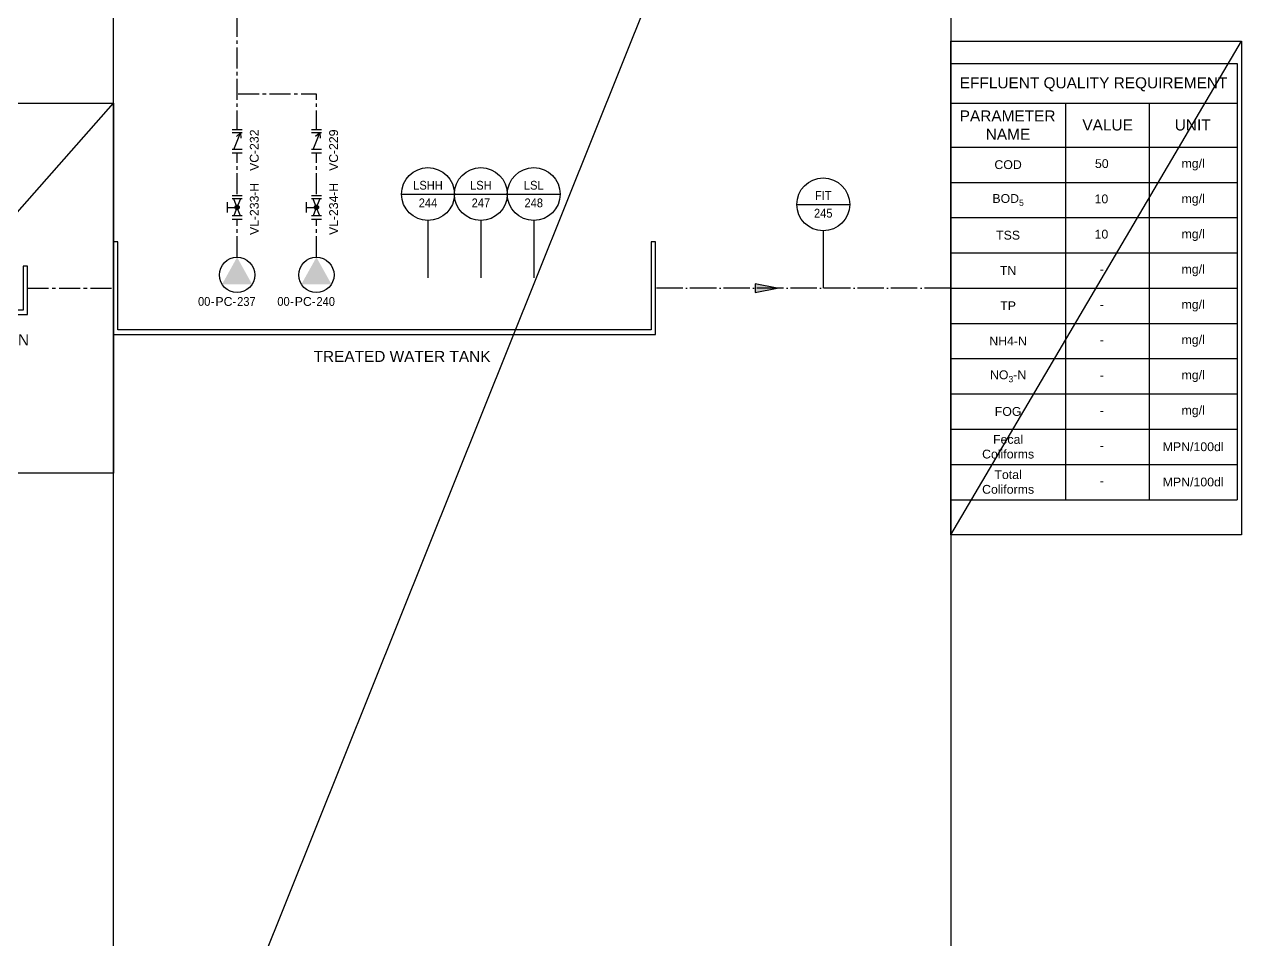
# Model space of a CAD drawing. Header units: millimetres. Extents: x 0 to 1145, y 0 to 954.
# Drawn here: x 868.8 to 1145, y 329.2 to 536.8 of the extents above; entities that cross this region are included whole.
import ezdxf
from ezdxf.enums import TextEntityAlignment as Align

# ---------------------------------------------------------------- set-up
doc = ezdxf.new("R2010")
doc.units = ezdxf.units.MM
doc.set_wipeout_variables(frame=1)
for name, pattern in [('ACAD_ISO04W100', [30, 24, -3, 0, -3]), ('CENTER2', [28.575, 19.05, -3.175, 3.175, -3.175]), ('RefTreatedWaterBlock_1$0$CENTER2', [28.575, 19.05, -3.175, 3.175, -3.175])]:
    doc.linetypes.add(name, pattern=pattern)
doc.layers.get('DEFPOINTS').update_dxf_attribs({"color": 10})
for name, color, linetype in [('equipment', 5, 'Continuous'), ('instrumentation', 4, 'Continuous'), ('RefPIDEfluent$0$Text', 5, 'Continuous'), ('RefPIDUVDisinfChamber$0$Text', 7, 'Continuous'), ('RefTreatedWaterBlock_1$0$TreatedWater', 150, 'RefTreatedWaterBlock_1$0$CENTER2'), ('Text', 7, 'Continuous'), ('TreatedWater', 150, 'CENTER2'), ('unit', 1, 'Continuous'), ('valve', 7, 'Continuous')]:
    doc.layers.add(name, color=color, linetype=linetype)
doc.styles.add('Centrifugal_TreatedWaterPump$0$Organica', font='arial.ttf')
doc.styles.add('Centrifugal_TreatedWaterPump_SB$0$Organica', font='arial.ttf')
doc.styles.add('Organica', font='arial.ttf')
doc.styles.add('RefPIDEfluent$0$arial', font='arial.ttf')
doc.styles.add('RefPIDEfluent$0$Organica', font='arial.ttf')
doc.styles.add('RefPIDEfluent$0$Standard', font='arial.ttf')
doc.styles.add('RefPIDUVDisinfChamber$0$Organica', font='arial.ttf')
doc.styles.add('RefPIDUVDisinfChamber$0$Standard', font='arial.ttf')
doc.styles.add('RefTreatedWaterBlock_1$0$Organica', font='arial.ttf')

# ---------------------------------------------------------------- blocks, each defined once
blk = doc.blocks.new('*U51')
at = {"layer": 'DEFPOINTS'}
blk.add_line((0, -42), (74, 42), dxfattribs=at)
at = {"layer": 'DEFPOINTS', "flags": 128}
blk.add_lwpolyline([(0, 42), (74, 42), (74, -42), (0, -42)], close=True, dxfattribs=at)
blk = doc.blocks.new('*U78')
at = {"color": 4}
for p, q in [((-6, 17), (6, 17)), ((0, 11), (0, -2))]:
    blk.add_line(p, q, dxfattribs=at)
blk.add_circle((0, 17), 6, dxfattribs=at)
at = {"style": 'Organica', "width": 0.9}
for tag, flags, p in [('EQUIP_TYPE', 9, (31.18, 65.35)), ('AREA_CODE', 9, (31.18, 62.35)), ('NOTE', 9, (31.18, 59.35)), ('NOTE_CHINESE', 9, (31.18, 56.35)), ('MODEL', 9, (31.18, 53.35)), ('MANUFACTURE', 9, (31.18, 50.35)), ('SPECIFICATION', 9, (31.18, 47.35)), ('DI', 9, (31.18, 44.35)), ('DO', 9, (31.18, 41.35)), ('AI', 9, (31.18, 38.35)), ('AO', 9, (31.18, 35.35)), ('PB', 9, (31.18, 32.35)), ('PO', 9, (31.18, 29.35)), ('TAG_ID', 8, (0, 19)), ('TAG', 8, (0, 15))]:
    blk.add_attdef(tag, text='', height=2, dxfattribs=dict(at, flags=flags)).set_placement(p, align=Align.MIDDLE_CENTER)
blk = doc.blocks.new('*U79')
at = {"layer": 'DEFPOINTS'}
blk.add_line((0, -237), (190, 237), dxfattribs=at)
at = {"layer": 'DEFPOINTS', "flags": 128}
blk.add_lwpolyline([(0, 237), (190, 237), (190, -237), (0, -237)], close=True, dxfattribs=at)
blk = doc.blocks.new('*U80')
at = {"color": 4}
for p, q in [((-6, 17), (6, 17)), ((0, 11), (0, -2))]:
    blk.add_line(p, q, dxfattribs=at)
blk.add_circle((0, 17), 6, dxfattribs=at)
at = {"style": 'Organica', "width": 0.9}
for tag, flags, p in [('SP_FLUID', 9, (31.18, 71.35)), ('SP_FLOW', 9, (31.18, 68.35)), ('EQUIP_TYPE', 9, (31.18, 65.35)), ('AREA_CODE', 9, (31.18, 62.35)), ('NOTE', 9, (31.18, 59.35)), ('NOTE_CHINESE', 9, (31.18, 56.35)), ('MODEL', 9, (31.18, 53.35)), ('MANUFACTURE', 9, (31.18, 50.35)), ('SPECIFICATION', 9, (31.18, 47.35)), ('DI', 9, (31.18, 44.35)), ('DO', 9, (31.18, 41.35)), ('AI', 9, (31.18, 38.35)), ('AO', 9, (31.18, 35.35)), ('PB', 9, (31.18, 32.35)), ('PO', 9, (31.18, 29.35)), ('TAG_ID', 8, (0, 19)), ('TAG', 8, (0, 15))]:
    blk.add_attdef(tag, text='', height=2, dxfattribs=dict(at, flags=flags)).set_placement(p, align=Align.MIDDLE_CENTER)
blk = doc.blocks.new('*U53')
at = {"lineweight": 25, "ltscale": 0.25, "flags": 128}
blk.add_lwpolyline([(0, 21), (0, 0), (123, 0), (123, 21), (122, 21), (122, 1), (1, 1), (1, 21)], close=True, dxfattribs=at)
at = {"style": 'Organica', "flags": 1}
for tag, p in [('WIDTH_001', (-11.86, 37.99)), ('HEIGHT_001', (-11.86, 35.04)), ('LENGTH_001', (-11.86, 32.02)), ('LIQUIDLEVEL_001', (-11.86, 28.93)), ('VOLUME_001', (-11.86, 25.97))]:
    blk.add_attdef(tag, p, '', height=2, dxfattribs=at)
at = {"layer": 'Text', "style": 'Organica'}
blk.add_attdef('NAME1_001', (15.42, -6.25), '', height=2.5, dxfattribs=at)
blk = doc.blocks.new('*U81')
at = {"color": 4}
for p, q in [((-6, 17), (6, 17)), ((0, 11), (0, -2))]:
    blk.add_line(p, q, dxfattribs=at)
blk.add_circle((0, 17), 6, dxfattribs=at)
at = {"style": 'Organica', "width": 0.9}
for tag, flags, p in [('EQUIP_TYPE', 9, (31.18, 65.35)), ('AREA_CODE', 9, (31.18, 62.35)), ('NOTE', 9, (31.18, 59.35)), ('NOTE_CHINESE', 9, (31.18, 56.35)), ('MODEL', 9, (31.18, 53.35)), ('MANUFACTURE', 9, (31.18, 50.35)), ('SPECIFICATION', 9, (31.18, 47.35)), ('DI', 9, (31.18, 44.35)), ('DO', 9, (31.18, 41.35)), ('AI', 9, (31.18, 38.35)), ('AO', 9, (31.18, 35.35)), ('PB', 9, (31.18, 32.35)), ('PO', 9, (31.18, 29.35)), ('TAG_ID', 8, (0, 19)), ('TAG', 8, (0, 15))]:
    blk.add_attdef(tag, text='', height=2, dxfattribs=dict(at, flags=flags)).set_placement(p, align=Align.MIDDLE_CENTER)
blk = doc.blocks.new('*U82')
at = {"color": 4}
for p, q in [((-6, 17), (6, 17)), ((0, 11), (0, -2))]:
    blk.add_line(p, q, dxfattribs=at)
blk.add_circle((0, 17), 6, dxfattribs=at)
at = {"style": 'Organica', "width": 0.9}
for tag, flags, p in [('EQUIP_TYPE', 9, (31.18, 65.35)), ('AREA_CODE', 9, (31.18, 62.35)), ('NOTE', 9, (31.18, 59.35)), ('NOTE_CHINESE', 9, (31.18, 56.35)), ('MODEL', 9, (31.18, 53.35)), ('MANUFACTURE', 9, (31.18, 50.35)), ('SPECIFICATION', 9, (31.18, 47.35)), ('DI', 9, (31.18, 44.35)), ('DO', 9, (31.18, 41.35)), ('AI', 9, (31.18, 38.35)), ('AO', 9, (31.18, 35.35)), ('PB', 9, (31.18, 32.35)), ('PO', 9, (31.18, 29.35)), ('TAG_ID', 8, (0, 19)), ('TAG', 8, (0, 15))]:
    blk.add_attdef(tag, text='', height=2, dxfattribs=dict(at, flags=flags)).set_placement(p, align=Align.MIDDLE_CENTER)
blk = doc.blocks.new('*U84')
at = {"layer": 'DEFPOINTS'}
blk.add_line((0, -56), (66, 56), dxfattribs=at)
at = {"layer": 'DEFPOINTS', "flags": 128}
blk.add_lwpolyline([(0, 56), (66, 56), (66, -56), (0, -56)], close=True, dxfattribs=at)
blk = doc.blocks.new('RefPIDEfluent')
at = {"layer": 'RefPIDEfluent$0$Text', "lineweight": 25, "ltscale": 0.25}
for p, q in [((0, 51), (65, 51)), ((0, 51), (0, -48)), ((65, 51), (65, -48)), ((0, 42), (65, 42)), ((26, 42), (26, -48)), ((45, 42), (45, -48)), ((0, 32), (65, 32)), ((0, 24), (65, 24)), ((0, 16), (65, 16)), ((0, 8), (65, 8)), ((0, 0), (65, 0)), ((0, -8), (65, -8)), ((0, -16), (65, -16)), ((0, -24), (65, -24)), ((0, -32), (65, -32)), ((0, -40), (65, -40)), ((0, -48), (65, -48))]:
    blk.add_line(p, q, dxfattribs=at)
for tag, p, height, style in [('NAME1_001', (20.92, 45.27), 2.5, 'RefPIDEfluent$0$Standard'), ('PARAM_001', (1.41, 35.77), 2.5, 'RefPIDEfluent$0$Standard'), ('VALUE_001', (23.92, 35.77), 2.5, 'RefPIDEfluent$0$Standard'), ('UNIT_001', (43.99, 35.75), 2.5, 'RefPIDEfluent$0$Standard'), ('COD_COMPL_001', (26.68, 27.22), 2, 'RefPIDEfluent$0$arial'), ('BOD_compl_001', (26.72, 19.22), 2, 'RefPIDEfluent$0$arial'), ('TSS_compl_001', (25.46, 11.23), 2, 'RefPIDEfluent$0$arial'), ('N_tot_compl_001', (24.77, 3.28), 2, 'RefPIDEfluent$0$arial'), ('P_tot_compl_001', (24.84, -4.72), 2, 'RefPIDEfluent$0$arial'), ('Ammonia_compl_001', (23.95, -12.72), 2, 'RefPIDEfluent$0$arial'), ('NITRATE_COMPL_001', (25.63, -20.74), 2, 'RefPIDEfluent$0$arial'), ('FOG_COMPL_001', (26.71, -28.78), 2, 'RefPIDEfluent$0$arial'), ('FC_COMPL_001', (27.88, -36.77), 2, 'RefPIDEfluent$0$arial'), ('TC_COMPL_001', (27.96, -44.77), 2, 'RefPIDEfluent$0$arial')]:
    blk.add_attdef(tag, p, '', height=height, dxfattribs=dict(style=style))
at = {"layer": 'RefPIDEfluent$0$Text', "char_height": 2, "attachment_point": 5, "style": 'RefPIDEfluent$0$Organica'}
for s, insert, width in [('COD', (13, 28), 14.9145), ('mg/l', (55, 28), 11.5205), ('\\A1;BOD{\\H0.7x;\\S^ 5;}', (13, 20), 14.9145), ('mg/l', (55, 20), 11.5205), ('TSS', (13, 12), 14.9145), ('mg/l', (55, 12), 11.5205), ('\\A1;TN', (13, 4), 14.9145), ('mg/l', (55, 4), 11.5205), ('mg/l', (55, -4), 11.5205), ('TP', (13, -4), 14.9145), ('NH4-N', (13, -12), 14.9145), ('mg/l', (55, -12), 11.5205), ('\\A1;NO{\\H0.7x;\\S^ 3;}-N', (13, -20), 14.9145), ('mg/l', (55, -20), 11.5205), ('FOG', (13, -28), 14.9145), ('mg/l', (55, -28), 11.5205), ('Fecal Coliforms', (13, -36), 14.9145), ('MPN/100dl', (55, -36), 11.5205), ('Total Coliforms', (13, -44), 14.9145), ('MPN/100dl', (55, -44), 11.5205)]:
    blk.add_mtext(s, dxfattribs=dict(at, insert=insert, width=width))
blk = doc.blocks.new('*U48')
at = {"lineweight": 25, "ltscale": 0.25, "flags": 128}
blk.add_lwpolyline([(0, 11), (0, 0), (30, 0), (30, 11), (29, 11), (29, 1), (1, 1), (1, 11)], close=True, dxfattribs=at)
at = {"flags": 1}
for tag, p, height, style in [('WIDTH_001', (-11.86, 37.99), 2, 'RefPIDUVDisinfChamber$0$Organica'), ('HEIGHT_001', (-11.86, 35.04), 2, 'RefPIDUVDisinfChamber$0$Organica'), ('TR_NAME1_001', (46.73, 35.46), 2.5, 'RefPIDUVDisinfChamber$0$Standard'), ('LENGTH_001', (-11.86, 32.02), 2, 'RefPIDUVDisinfChamber$0$Organica'), ('LIQUIDLEVEL_001', (-11.86, 28.93), 2, 'RefPIDUVDisinfChamber$0$Organica'), ('VOLUME_001', (-11.86, 25.97), 2, 'RefPIDUVDisinfChamber$0$Organica')]:
    blk.add_attdef(tag, p, '', height=height, dxfattribs=dict(at, style=style))
at = {"layer": 'RefPIDUVDisinfChamber$0$Text', "style": 'RefPIDUVDisinfChamber$0$Organica'}
blk.add_attdef('NAME1_001', (14.5, -6.96), '', height=2.5, dxfattribs=at)
blk = doc.blocks.new('*U60')
at = {"insert": (-1.98, -3.9), "char_height": 2, "width": 5.3402, "attachment_point": 6, "style": 'RefTreatedWaterBlock_1$0$Organica'}
blk.add_mtext('-', dxfattribs=at)
at = {"style": 'RefTreatedWaterBlock_1$0$Organica'}
for tag, flags, p in [('EQUIP_TYPE', 1, (-8.63, 62.54)), ('NOTE', 1, (-8.63, 59.54)), ('NOTE_CHINESE', 1, (-8.63, 56.54)), ('AREA_CODE', 1, (-8.63, 53.54)), ('DI', 1, (-8.63, 50.54)), ('DO', 1, (-8.63, 47.54)), ('AI', 1, (-8.63, 44.54)), ('AO', 1, (-8.63, 41.54)), ('PB', 1, (-8.63, 38.54)), ('PO', 1, (-8.63, 35.54)), ('SP_ACTUATED', 1, (-8.63, 32.54)), ('SIZE', 1, (-8.63, 23.54)), ('MATERIAL', 1, (-8.63, 19.54)), ('PRESSURE', 1, (-8.63, 15.54)), ('TAG', 8, (0.33, -3.9))]:
    blk.add_attdef(tag, text='', height=2, dxfattribs=dict(at, flags=flags)).set_placement(p, align=Align.MIDDLE_CENTER)
blk.add_attdef('TAG_ID', text='', height=2, dxfattribs=at).set_placement((-2.86, -3.9), align=Align.MIDDLE_RIGHT)
blk.add_wipeout([(-2.67, 1.14), (2.67, 1.14), (2.67, -1.14), (-2.67, -1.14)])
for p, q in [((-2.67, 1.14), (-2.67, -1.14)), ((-1.9, -1.14), (-1.9, 1.14)), ((-1.9, 0.76), (1.9, -0.76)), ((1.9, -0.76), (1.09, 0.17)), ((1.9, -1.14), (1.9, 1.14)), ((2.67, 1.14), (2.67, -1.14)), ((1.9, -0.76), (0.67, -0.87))]:
    blk.add_line(p, q)
blk = doc.blocks.new('*U61')
at = {"char_height": 2, "width": 5.3402, "style": 'RefTreatedWaterBlock_1$0$Organica'}
for s, insert, attachment_point in [('-', (-1.98, -3.9), 6), ('-H', (2.6, -3.9), 4)]:
    blk.add_mtext(s, dxfattribs=dict(at, insert=insert, attachment_point=attachment_point))
at = {"style": 'RefTreatedWaterBlock_1$0$Organica'}
for tag, flags, p in [('EQUIP_TYPE', 1, (-8.63, 62.54)), ('NOTE', 1, (-8.63, 59.54)), ('NOTE_CHINESE', 1, (-8.63, 56.54)), ('AREA_CODE', 1, (-8.63, 53.54)), ('DI', 1, (-8.63, 50.54)), ('DO', 1, (-8.63, 47.54)), ('AI', 1, (-8.63, 44.54)), ('AO', 1, (-8.63, 41.54)), ('PB', 1, (-8.63, 38.54)), ('PO', 1, (-8.63, 35.54)), ('SP_ACTUATED', 1, (-8.63, 32.54)), ('SIZE', 1, (-8.63, 23.54)), ('MATERIAL', 1, (-8.63, 19.54)), ('PRESSURE', 1, (-8.63, 15.54)), ('TAG', 8, (0.33, -3.9))]:
    blk.add_attdef(tag, text='', height=2, dxfattribs=dict(at, flags=flags)).set_placement(p, align=Align.MIDDLE_CENTER)
blk.add_attdef('TAG_ID', text='', height=2, dxfattribs=at).set_placement((-2.86, -3.9), align=Align.MIDDLE_RIGHT)
blk.add_wipeout([(-2.67, 1.14), (2.67, 1.14), (2.67, -1.14), (-2.67, -1.14)])
blk.add_hatch(color=256).paths.add_polyline_path([(-0.5, 0, 1), (0.5, 0, 1)])
for p, q in [((-2.67, 1.14), (-2.67, -1.14)), ((-1.9, -1.14), (-1.9, 1.14)), ((-0.46, 0.19), (-1.9, 0.76)), ((1.14, 2.29), (-1.14, 2.29)), ((0, 2.29), (0, 0)), ((0.46, 0.19), (1.9, 0.76)), ((1.9, -1.14), (1.9, 1.14)), ((2.67, 1.14), (2.67, -1.14)), ((-1.9, -0.76), (-0.46, -0.19)), ((1.9, -0.76), (0.46, -0.19))]:
    blk.add_line(p, q)
blk.add_circle((0, 0), 0.5)
blk = doc.blocks.new('*U4466')
blk.add_circle((0, 0), 4)
blk.add_solid([(-3.4, -2.11), (0, 4), (3.4, -2.11)])
at = {"char_height": 2, "width": 5.3402, "attachment_point": 6, "line_spacing_factor": 0.9, "style": 'Centrifugal_TreatedWaterPump$0$Organica'}
for insert in [(-5.1, -6.03), (-0.2, -6.03)]:
    blk.add_mtext('{\\W0.9;-}', dxfattribs=dict(at, insert=insert))
at = {"style": 'Centrifugal_TreatedWaterPump$0$Organica', "flags": 1}
for tag, p in [('PUMP_TYPE', (-13.95, 99.74)), ('NOTE', (-13.95, 96.74)), ('NOTE_CHINESE', (-13.95, 93.74)), ('MATERIAL_HOUSING', (-13.95, 90.64)), ('MATERIAL_IMPELLER', (-13.95, 87.64)), ('INSTALLED_POWER', (-13.95, 81.43)), ('CONSUMED_POWER', (-13.95, 78.43)), ('MODEL', (-13.95, 75.32)), ('MANUFACTURE', (-13.95, 72.21)), ('UNIT_CAPACITY', (-13.42, 69.06)), ('SP_CAPACITY', (-13.42, 66.16)), ('UNIT_HEAD', (-13.42, 63.06)), ('SP_HEAD', (-13.42, 60.06)), ('INSTALLATION', (-13.42, 56.95)), ('STB_DTY', (-13.42, 53.63)), ('RUNNINGHOURS', (-13.42, 50.63)), ('DI', (-13.85, 41.6)), ('DO', (-13.85, 38.6)), ('PO', (-13.85, 26.6)), ('PROCESSUNITAREA', (-13.85, 23.6))]:
    blk.add_attdef(tag, text='', height=2, dxfattribs=at).set_placement(p, align=Align.MIDDLE_CENTER)
at = {"style": 'Centrifugal_TreatedWaterPump$0$Organica', "width": 0.9}
blk.add_attdef('AREA_CODE', text='', height=2, dxfattribs=at).set_placement((-6.07, -6.01), align=Align.MIDDLE_RIGHT)
at = {"style": 'Centrifugal_TreatedWaterPump$0$Organica'}
blk.add_attdef('TAG_ID', text='', height=2, dxfattribs=at).set_placement((-1.04, -6.03), align=Align.MIDDLE_RIGHT)
at = {"style": 'Centrifugal_TreatedWaterPump$0$Organica', "width": 0.9, "flags": 8}
blk.add_attdef('TAG', text='', height=2, dxfattribs=at).set_placement((2.11, -6.03), align=Align.MIDDLE_CENTER)
blk = doc.blocks.new('*U5072')
blk.add_circle((0, 0), 4)
blk.add_solid([(-3.4, -2.11), (0, 4), (3.4, -2.11)])
at = {"char_height": 2, "width": 5.3402, "attachment_point": 6, "line_spacing_factor": 0.9, "style": 'Centrifugal_TreatedWaterPump_SB$0$Organica'}
for insert in [(-5.1, -6.03), (-0.2, -6.03)]:
    blk.add_mtext('{\\W0.9;-}', dxfattribs=dict(at, insert=insert))
at = {"style": 'Centrifugal_TreatedWaterPump_SB$0$Organica', "flags": 1}
for tag, p in [('PUMP_TYPE', (-13.95, 99.74)), ('NOTE', (-13.95, 96.74)), ('NOTE_CHINESE', (-13.95, 93.74)), ('MATERIAL_HOUSING', (-13.95, 90.64)), ('MATERIAL_IMPELLER', (-13.95, 87.64)), ('INSTALLED_POWER', (-13.95, 81.43)), ('CONSUMED_POWER', (-13.95, 78.43)), ('MODEL', (-13.95, 75.32)), ('MANUFACTURE', (-13.95, 72.21)), ('UNIT_CAPACITY', (-13.42, 69.06)), ('SP_CAPACITY', (-13.42, 66.16)), ('UNIT_HEAD', (-13.42, 63.06)), ('SP_HEAD', (-13.42, 60.06)), ('INSTALLATION', (-13.42, 56.95)), ('STB_DTY', (-13.42, 53.63)), ('RUNNINGHOURS', (-13.42, 50.63)), ('DI', (-13.85, 41.6)), ('DO', (-13.85, 38.6)), ('PO', (-13.85, 26.6)), ('PROCESSUNITAREA', (-13.85, 23.6))]:
    blk.add_attdef(tag, text='', height=2, dxfattribs=at).set_placement(p, align=Align.MIDDLE_CENTER)
at = {"style": 'Centrifugal_TreatedWaterPump_SB$0$Organica', "width": 0.9}
blk.add_attdef('AREA_CODE', text='', height=2, dxfattribs=at).set_placement((-6.07, -6.01), align=Align.MIDDLE_RIGHT)
at = {"style": 'Centrifugal_TreatedWaterPump_SB$0$Organica'}
blk.add_attdef('TAG_ID', text='', height=2, dxfattribs=at).set_placement((-1.04, -6.03), align=Align.MIDDLE_RIGHT)
at = {"style": 'Centrifugal_TreatedWaterPump_SB$0$Organica', "width": 0.9, "flags": 8}
blk.add_attdef('TAG', text='', height=2, dxfattribs=at).set_placement((2.11, -6.03), align=Align.MIDDLE_CENTER)

msp = doc.modelspace()

# ---------------------------------------------------------------- hatches: boundary and pattern name
msp.add_hatch(color=256).paths.add_polyline_path([(1034.6, 476), (1039.6, 477), (1034.6, 478)])

# ---------------------------------------------------------------- linework, layer by layer
for points in [[(1039.6, 477), (1034.6, 478)], [(1034.6, 478), (1034.6, 476)], [(1034.6, 476), (1039.6, 477)]]:
    msp.add_lwpolyline(points)
at = {"layer": 'RefTreatedWaterBlock_1$0$TreatedWater', "lineweight": 25, "ltscale": 0.25, "flags": 128}
for points in [[(917.03, 484), (917.03, 540), (917.03, 540), (917.03, 618.95), (923.34, 619)], [(935.03, 484), (935.03, 521), (917.03, 521)]]:
    msp.add_lwpolyline(points, dxfattribs=at)
at = {"layer": 'TreatedWater', "lineweight": 25, "ltscale": 0.25}
msp.add_line((869.5, 477), (889, 477), dxfattribs=at)
at = {"layer": 'TreatedWater', "linetype": 'ACAD_ISO04W100', "lineweight": 25, "ltscale": 0.25}
msp.add_line((1079, 477), (1012, 477), dxfattribs=at)

# ---------------------------------------------------------------- block references
ref = msp.add_blockref('RefPIDEfluent', (1079, 477))
ref.add_attrib('UNIT_001', 'UNIT', (1129.82, 512.77), dxfattribs={"height": 2.5, "style": 'RefPIDEfluent$0$Standard'})
ref.add_attrib('VALUE_001', 'VALUE', (1108.86, 512.77), dxfattribs={"height": 2.5, "style": 'RefPIDEfluent$0$Standard'})
ref.add_attrib('PARAM_001', 'PARAMETER', (1081.02, 514.83), dxfattribs={"height": 2.5, "style": 'RefPIDEfluent$0$Standard'})
ref.add_attrib('NAME1_001', 'EFFLUENT QUALITY REQUIREMENT', (1081.03, 522.33), dxfattribs={"height": 2.5, "style": 'RefPIDEfluent$0$Standard'})
ref.add_attrib('BOD_compl_001', '10', (1111.62, 496.25), dxfattribs={"height": 2, "style": 'RefPIDEfluent$0$arial'})
ref.add_attrib('TSS_compl_001', '10', (1111.62, 488.25), dxfattribs={"height": 2, "style": 'RefPIDEfluent$0$arial'})
ref.add_attrib('N_tot_compl_001', '-', (1112.79, 480.28), dxfattribs={"height": 2, "style": 'RefPIDEfluent$0$arial'})
ref.add_attrib('P_tot_compl_001', '-', (1112.79, 472.28), dxfattribs={"height": 2, "style": 'RefPIDEfluent$0$arial'})
ref.add_attrib('Ammonia_compl_001', '-', (1112.79, 464.28), dxfattribs={"height": 2, "style": 'RefPIDEfluent$0$arial'})
ref.add_attrib('NITRATE_COMPL_001', '-', (1112.79, 456.26), dxfattribs={"height": 2, "style": 'RefPIDEfluent$0$arial'})
ref.add_attrib('FOG_COMPL_001', '-', (1112.79, 448.26), dxfattribs={"height": 2, "style": 'RefPIDEfluent$0$arial'})
ref.add_attrib('FC_COMPL_001', '-', (1112.79, 440.26), dxfattribs={"height": 2, "style": 'RefPIDEfluent$0$arial'})
ref.add_attrib('TC_COMPL_001', '-', (1112.79, 432.26), dxfattribs={"height": 2, "style": 'RefPIDEfluent$0$arial'})
ref.add_attrib('COD_COMPL_001', '50', (1111.71, 504.25), dxfattribs={"height": 2, "style": 'RefPIDEfluent$0$arial'})
ref.add_attrib('PARAM_002', 'NAME', (1086.92, 510.67), dxfattribs={"height": 2.5, "style": 'RefPIDEfluent$0$Standard'})
at = {"layer": 'DEFPOINTS'}
for name, p in [('*U79', (889, 477)), ('*U84', (1079, 477))]:
    msp.add_blockref(name, p, dxfattribs=at)
at = {"layer": 'DEFPOINTS', "ltscale": 0.5}
msp.add_blockref('*U51', (815, 477), dxfattribs=at)
at = {"layer": 'equipment'}
ref = msp.add_blockref('*U4466', (917.03, 480), dxfattribs=at)
ref.add_attrib('TAG', '237', dxfattribs={"layer": '0', "height": 2, "style": 'Centrifugal_TreatedWaterPump$0$Organica', "width": 0.9}).set_placement((919.14, 473.97), align=Align.MIDDLE_CENTER)
ref.add_attrib('AREA_CODE', '00', dxfattribs={"layer": '0', "height": 2, "style": 'Centrifugal_TreatedWaterPump$0$Organica', "width": 0.9}).set_placement((910.96, 473.99), align=Align.MIDDLE_RIGHT)
ref.add_attrib('TAG_ID', 'PC', dxfattribs={"layer": '0', "height": 2, "style": 'Centrifugal_TreatedWaterPump$0$Organica'}).set_placement((915.99, 473.97), align=Align.MIDDLE_RIGHT)
ref = msp.add_blockref('*U5072', (935.03, 480), dxfattribs=at)
ref.add_attrib('TAG', '240', dxfattribs={"layer": '0', "height": 2, "style": 'Centrifugal_TreatedWaterPump_SB$0$Organica', "width": 0.9}).set_placement((937.14, 473.97), align=Align.MIDDLE_CENTER)
ref.add_attrib('AREA_CODE', '00', dxfattribs={"layer": '0', "height": 2, "style": 'Centrifugal_TreatedWaterPump_SB$0$Organica', "width": 0.9}).set_placement((928.96, 473.99), align=Align.MIDDLE_RIGHT)
ref.add_attrib('TAG_ID', 'PC', dxfattribs={"layer": '0', "height": 2, "style": 'Centrifugal_TreatedWaterPump_SB$0$Organica'}).set_placement((933.99, 473.97), align=Align.MIDDLE_RIGHT)
at = {"layer": 'instrumentation'}
ref = msp.add_blockref('*U78', (960.35, 481.34), dxfattribs=at)
ref.add_attrib('TAG', '244', dxfattribs={"layer": '0', "height": 2, "style": 'Organica', "width": 0.9}).set_placement((960.35, 496.34), align=Align.MIDDLE_CENTER)
ref.add_attrib('TAG_ID', 'LSHH', dxfattribs={"layer": '0', "height": 2, "style": 'Organica', "width": 0.9}).set_placement((960.35, 500.34), align=Align.MIDDLE_CENTER)
ref = msp.add_blockref('*U81', (972.35, 481.34), dxfattribs=at)
ref.add_attrib('TAG', '247', dxfattribs={"layer": '0', "height": 2, "style": 'Organica', "width": 0.9}).set_placement((972.35, 496.34), align=Align.MIDDLE_CENTER)
ref.add_attrib('TAG_ID', 'LSH', dxfattribs={"layer": '0', "height": 2, "style": 'Organica', "width": 0.9}).set_placement((972.35, 500.34), align=Align.MIDDLE_CENTER)
ref = msp.add_blockref('*U82', (984.35, 481.34), dxfattribs=at)
ref.add_attrib('TAG', '248', dxfattribs={"layer": '0', "height": 2, "style": 'Organica', "width": 0.9}).set_placement((984.35, 496.34), align=Align.MIDDLE_CENTER)
ref.add_attrib('TAG_ID', 'LSL', dxfattribs={"layer": '0', "height": 2, "style": 'Organica', "width": 0.9}).set_placement((984.35, 500.34), align=Align.MIDDLE_CENTER)
ref = msp.add_blockref('*U80', (1050.05, 479), dxfattribs=at)
ref.add_attrib('TAG', '245', dxfattribs={"layer": '0', "height": 2, "style": 'Organica', "width": 0.9}).set_placement((1050.05, 494), align=Align.MIDDLE_CENTER)
ref.add_attrib('TAG_ID', 'FIT', dxfattribs={"layer": '0', "height": 2, "style": 'Organica', "width": 0.9}).set_placement((1050.05, 498), align=Align.MIDDLE_CENTER)
at = {"layer": 'unit'}
ref = msp.add_blockref('*U53', (889, 466.5), dxfattribs=at)
ref.add_attrib('NAME1_001', 'TREATED WATER TANK', (934.38, 460.25), dxfattribs={"layer": 'Text', "height": 2.5, "style": 'Organica'})
ref = msp.add_blockref('*U48', (839.5, 471), dxfattribs=at)
ref.add_attrib('NAME1_001', 'UV DISINFECTION', (839.36, 464.04), dxfattribs={"layer": 'RefPIDUVDisinfChamber$0$Text', "height": 2.5, "style": 'RefPIDUVDisinfChamber$0$Organica'})

# ---------------------------------------------------------------- next in the draw order: block references
at = {"layer": 'valve'}
ref = msp.add_blockref('*U60', (917.03, 510.33), dxfattribs=dict(at, rotation=90))
ref.add_attrib('TAG', '232', dxfattribs={"layer": '0', "height": 2, "rotation": 90, "style": 'RefTreatedWaterBlock_1$0$Organica'}).set_placement((920.93, 510.67), align=Align.MIDDLE_CENTER)
ref.add_attrib('TAG_ID', 'VC', dxfattribs={"layer": '0', "height": 2, "rotation": 90, "style": 'RefTreatedWaterBlock_1$0$Organica'}).set_placement((920.93, 507.47), align=Align.MIDDLE_RIGHT)
ref = msp.add_blockref('*U60', (935.03, 510.33), dxfattribs=dict(at, rotation=90))
ref.add_attrib('TAG', '229', dxfattribs={"layer": '0', "height": 2, "rotation": 90, "style": 'RefTreatedWaterBlock_1$0$Organica'}).set_placement((938.93, 510.67), align=Align.MIDDLE_CENTER)
ref.add_attrib('TAG_ID', 'VC', dxfattribs={"layer": '0', "height": 2, "rotation": 90, "style": 'RefTreatedWaterBlock_1$0$Organica'}).set_placement((938.93, 507.47), align=Align.MIDDLE_RIGHT)
ref = msp.add_blockref('*U61', (917.03, 495.33), dxfattribs=dict(at, rotation=90))
ref.add_attrib('TAG', '233', dxfattribs={"layer": '0', "height": 2, "rotation": 90, "style": 'RefTreatedWaterBlock_1$0$Organica'}).set_placement((920.93, 495.67), align=Align.MIDDLE_CENTER)
ref.add_attrib('TAG_ID', 'VL', dxfattribs={"layer": '0', "height": 2, "rotation": 90, "style": 'RefTreatedWaterBlock_1$0$Organica'}).set_placement((920.93, 492.47), align=Align.MIDDLE_RIGHT)
ref = msp.add_blockref('*U61', (935.03, 495.33), dxfattribs=dict(at, rotation=90))
ref.add_attrib('TAG', '234', dxfattribs={"layer": '0', "height": 2, "rotation": 90, "style": 'RefTreatedWaterBlock_1$0$Organica'}).set_placement((938.93, 495.67), align=Align.MIDDLE_CENTER)
ref.add_attrib('TAG_ID', 'VL', dxfattribs={"layer": '0', "height": 2, "rotation": 90, "style": 'RefTreatedWaterBlock_1$0$Organica'}).set_placement((938.93, 492.47), align=Align.MIDDLE_RIGHT)

doc.saveas('drawing.dxf')
